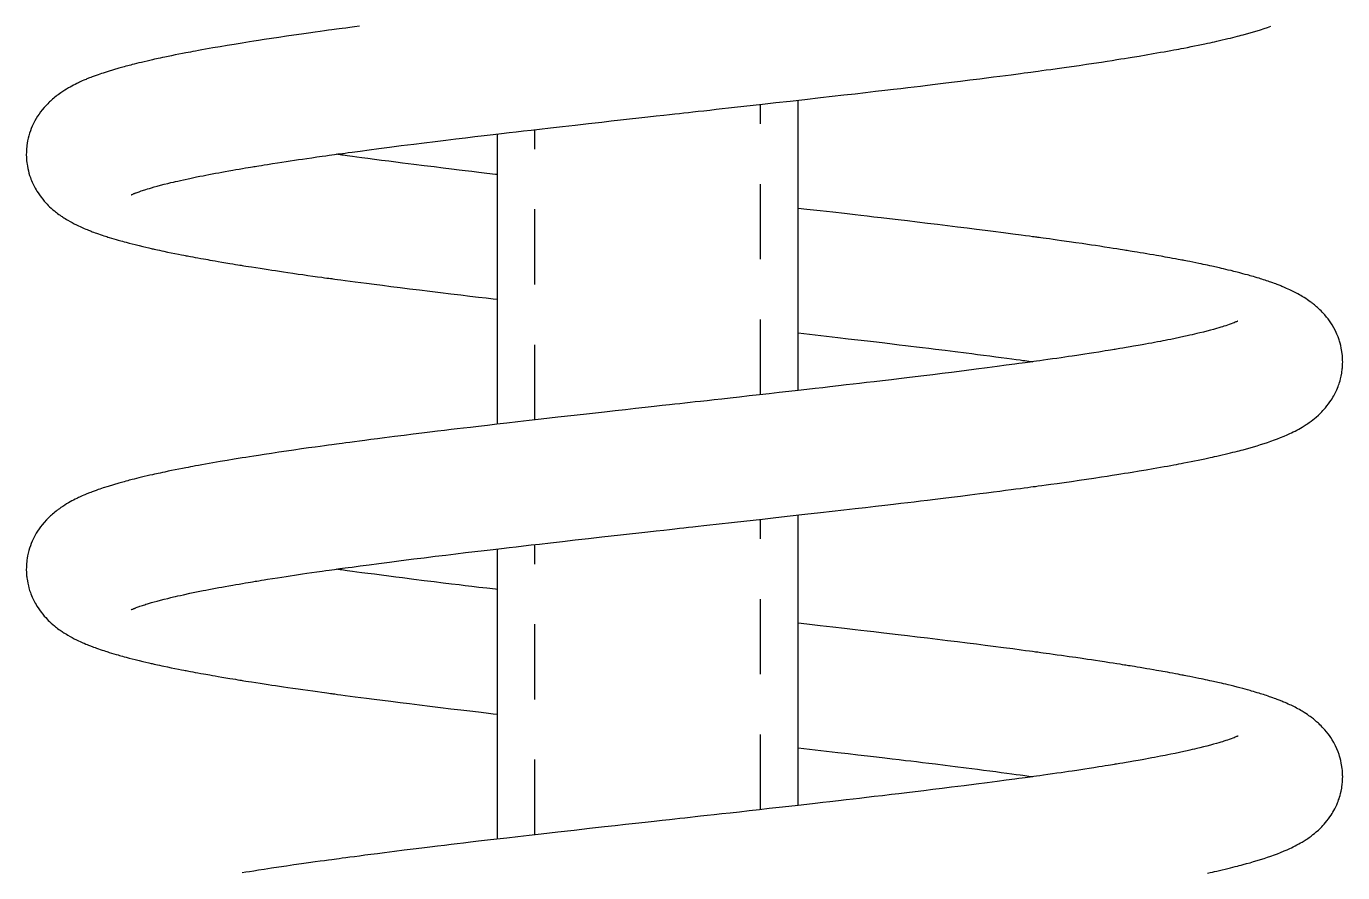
# Model space of a CAD drawing. Extents: x 126.2 to 199.4, y 112.1 to 154.8.
# Drawn here: x 127.624 to 129.811, y 114.836 to 116.242 of the extents above; entities that cross this region are included whole.
import ezdxf

# ---------------------------------------------------------------- set-up
doc = ezdxf.new("R2010")
doc.units = 0
doc.header["$LTSCALE"] = 0.5
doc.header["$MEASUREMENT"] = 0
doc.linetypes.add('HIDDEN', pattern=[0.375, 0.25, -0.125])
doc.layers.get('0').update_dxf_attribs({"linetype": 'CONTINUOUS'})

msp = doc.modelspace()

# ---------------------------------------------------------------- linework, layer by layer
at = {"linetype": 'HIDDEN'}
for p, q in [((128.84349, 115.62976), (128.84349, 116.1122)), ((128.46849, 115.58789), (128.46849, 116.07026)), ((128.84349, 114.94031), (128.84349, 115.42274)), ((128.46849, 114.89844), (128.46849, 115.38081))]:
    msp.add_line(p, q, dxfattribs=at)
at = {"linetype": 'Continuous', "flags": 128}
for points in [[(128.1771, 116.24212), (128.16873, 116.24102), (128.16117, 116.24003), (128.15441, 116.23914), (128.14845, 116.23834), (128.14326, 116.23765), (128.13883, 116.23706), (128.13516, 116.23657), (128.13131, 116.23605), (128.12576, 116.2353), (128.11911, 116.2344), (128.11171, 116.23338), (128.10376, 116.23228), (128.09264, 116.23073), (128.08067, 116.22904), (128.06816, 116.22725), (128.05569, 116.22543), (128.04328, 116.2236), (128.03093, 116.22175), (128.01866, 116.21988), (128.00962, 116.21848), (128.00157, 116.21722), (127.99448, 116.2161), (127.98832, 116.21512), (127.9823, 116.21415), (127.97578, 116.21309), (127.96877, 116.21195), (127.95731, 116.21004), (127.94564, 116.20806), (127.93366, 116.20599), (127.92117, 116.20379), (127.9154, 116.20276), (127.90969, 116.20172), (127.90458, 116.20079), (127.90013, 116.19997), (127.89632, 116.19926), (127.89269, 116.19857), (127.88856, 116.19779), (127.88312, 116.19674), (127.87706, 116.19555), (127.87097, 116.19434), (127.86505, 116.19314), (127.85929, 116.19196), (127.85369, 116.19079), (127.84959, 116.18992), (127.84588, 116.18912), (127.84256, 116.1884), (127.83962, 116.18775), (127.83662, 116.18709), (127.83318, 116.18632), (127.82894, 116.18536), (127.82422, 116.18427), (127.81936, 116.18313), (127.81479, 116.18204), (127.81049, 116.181), (127.80647, 116.18), (127.80273, 116.17907), (127.7997, 116.1783), (127.79704, 116.17761), (127.79462, 116.17698), (127.79198, 116.17629), (127.78905, 116.17551), (127.78589, 116.17465), (127.7771, 116.17221), (127.76824, 116.16963), (127.7596, 116.167), (127.75121, 116.1643), (127.74839, 116.16336), (127.74574, 116.16246), (127.74293, 116.16149), (127.73969, 116.16034), (127.73603, 116.15901), (127.73314, 116.15793), (127.73071, 116.157), (127.72871, 116.15622), (127.72714, 116.1556), (127.72579, 116.15505), (127.72432, 116.15446), (127.72275, 116.15381), (127.72104, 116.15309), (127.71894, 116.15219), (127.71641, 116.15109), (127.71417, 116.15009), (127.71209, 116.14913), (127.71025, 116.14827), (127.70867, 116.14752), (127.70728, 116.14684), (127.70465, 116.14554), (127.70199, 116.14418), (127.69917, 116.14269), (127.69626, 116.14109), (127.6935, 116.13953), (127.69052, 116.13777), (127.68727, 116.13577), (127.68401, 116.13367), (127.68107, 116.13169), (127.6785, 116.12988), (127.67636, 116.12832), (127.67532, 116.12754), (127.67428, 116.12675), (127.6729, 116.12568), (127.67118, 116.12431), (127.66913, 116.12263), (127.66706, 116.12087), (127.66529, 116.1193), (127.66367, 116.11782), (127.66233, 116.11657), (127.66083, 116.11512), (127.65902, 116.11331), (127.65694, 116.11115), (127.65308, 116.10688), (127.64992, 116.10307), (127.64728, 116.09965), (127.64475, 116.09614), (127.6423, 116.09247), (127.64018, 116.08904), (127.63783, 116.08491), (127.63548, 116.08037), (127.63346, 116.07603), (127.63174, 116.07192), (127.63027, 116.06802), (127.62903, 116.06434), (127.62779, 116.06023), (127.62668, 116.05591), (127.62574, 116.05162), (127.62504, 116.04773), (127.62451, 116.04414), (127.6242, 116.04149), (127.62396, 116.03897), (127.62375, 116.0361), (127.6236, 116.0326), (127.62356, 116.02853), (127.62366, 116.02443), (127.62379, 116.0219), (127.62395, 116.01979), (127.62411, 116.01801), (127.62426, 116.0166), (127.62444, 116.01511), (127.62475, 116.0128), (127.62524, 116.00977), (127.62597, 116.00595), (127.6269, 116.00186), (127.62787, 115.99818), (127.62909, 115.99412), (127.63023, 115.99076), (127.63118, 115.98818), (127.63211, 115.98583), (127.63332, 115.98297), (127.63486, 115.9796), (127.63661, 115.97606), (127.63825, 115.973), (127.63971, 115.97042), (127.64114, 115.96805), (127.64296, 115.9652), (127.64526, 115.96181), (127.64803, 115.95802), (127.65084, 115.95446), (127.65342, 115.9514), (127.65575, 115.9488), (127.65799, 115.94642), (127.66011, 115.94427), (127.66229, 115.94215), (127.66485, 115.93977), (127.6677, 115.93726), (127.67011, 115.93523), (127.67196, 115.93373), (127.67353, 115.9325), (127.67546, 115.93102), (127.67769, 115.92937), (127.67976, 115.92789), (127.68155, 115.92666), (127.68304, 115.92565), (127.68426, 115.92484), (127.68601, 115.9237), (127.68796, 115.92247), (127.69014, 115.92113), (127.69269, 115.91962), (127.69616, 115.91764), (127.69971, 115.9157), (127.70327, 115.91383), (127.70682, 115.91206), (127.71014, 115.91046), (127.71303, 115.90911), (127.71523, 115.90811), (127.71731, 115.90719), (127.71964, 115.90618), (127.72249, 115.90497), (127.72456, 115.90412), (127.72663, 115.90328), (127.72845, 115.90256), (127.73001, 115.90195), (127.73129, 115.90145), (127.73322, 115.90071), (127.73533, 115.89992), (127.73769, 115.89905), (127.7404, 115.89808), (127.74364, 115.89693), (127.74635, 115.896), (127.74936, 115.89499), (127.7523, 115.89401), (127.7549, 115.89317), (127.75715, 115.89245), (127.75918, 115.89181), (127.76142, 115.89111), (127.76485, 115.89006), (127.76874, 115.88889), (127.77264, 115.88775), (127.7761, 115.88675), (127.77853, 115.88606), (127.78074, 115.88544), (127.78325, 115.88474), (127.78619, 115.88394), (127.78959, 115.88302), (127.79454, 115.88171), (127.79958, 115.88041), (127.80464, 115.87913), (127.81115, 115.87752), (127.81704, 115.87609), (127.82229, 115.87486), (127.82692, 115.87378), (127.83095, 115.87286), (127.83269, 115.87246), (127.83429, 115.8721), (127.83618, 115.87168), (127.83858, 115.87115), (127.84149, 115.87051), (127.84493, 115.86976), (127.84854, 115.86898), (127.85216, 115.86821), (127.85828, 115.86692), (127.86439, 115.86566), (127.87049, 115.86443), (127.87633, 115.86327), (127.88134, 115.86228), (127.88547, 115.86148), (127.88749, 115.86109), (127.88919, 115.86077), (127.89112, 115.8604), (127.8936, 115.85993), (127.89662, 115.85936), (127.90022, 115.85869), (127.90438, 115.85792), (127.90861, 115.85715), (127.9137, 115.85622), (127.91813, 115.85542), (127.92188, 115.85475), (127.92501, 115.8542), (127.92849, 115.85358), (127.93267, 115.85285), (127.93725, 115.85205), (127.94249, 115.85115), (127.94838, 115.85014), (127.95496, 115.84903), (127.96162, 115.84791), (127.96669, 115.84707), (127.97114, 115.84634), (127.97495, 115.84571), (127.97812, 115.8452), (127.98063, 115.84479), (127.98251, 115.84449), (127.98505, 115.84408), (127.98842, 115.84354), (127.99261, 115.84287), (127.99765, 115.84207), (128.00473, 115.84096), (128.01196, 115.83983), (128.01887, 115.83876), (128.02545, 115.83776), (128.03168, 115.83681), (128.03757, 115.83593), (128.04416, 115.83494), (128.05091, 115.83394), (128.05838, 115.83285), (128.06657, 115.83166), (128.07551, 115.83037), (128.08306, 115.82929), (128.09109, 115.82816), (128.0996, 115.82697), (128.1077, 115.82584), (128.1147, 115.82488), (128.11926, 115.82426), (128.12317, 115.82373), (128.12643, 115.82328), (128.12904, 115.82293), (128.13099, 115.82267), (128.13274, 115.82243), (128.13629, 115.82196), (128.14083, 115.82135), (128.14638, 115.82061), (128.15345, 115.81967), (128.16159, 115.81859), (128.17023, 115.81745), (128.17931, 115.81626), (128.18883, 115.81502), (128.20163, 115.81337), (128.21517, 115.81163), (128.22948, 115.80981), (128.24455, 115.80791), (128.2604, 115.80593), (128.27705, 115.80387), (128.29398, 115.80179), (128.31208, 115.79959), (128.32923, 115.79752), (128.34542, 115.79559), (128.36061, 115.79379), (128.37478, 115.79212), (128.38768, 115.79061), (128.39957, 115.78923), (128.40599, 115.78849)], [(127.79762, 115.96173), (127.79762, 115.96173), (127.79797, 115.96191), (127.79831, 115.96208), (127.7988, 115.96232), (127.79948, 115.96264), (127.8004, 115.96306), (127.80152, 115.96355), (127.80228, 115.96387), (127.80308, 115.9642), (127.80385, 115.96451), (127.80457, 115.9648), (127.80534, 115.9651), (127.80634, 115.96549), (127.80784, 115.96605), (127.80943, 115.96663), (127.81096, 115.96718), (127.81243, 115.96769), (127.81442, 115.96837), (127.81643, 115.96905), (127.8185, 115.96972), (127.82051, 115.97037), (127.82232, 115.97094), (127.82492, 115.97174), (127.82804, 115.97268), (127.83171, 115.97376), (127.83603, 115.97499), (127.84109, 115.97639), (127.84673, 115.97789), (127.85266, 115.97942), (127.85846, 115.98087), (127.86386, 115.98219), (127.86788, 115.98314), (127.8716, 115.98402), (127.87536, 115.98488), (127.87972, 115.98587), (127.88474, 115.98698), (127.89551, 115.9893), (127.90642, 115.99157), (127.91211, 115.99271), (127.9173, 115.99374), (127.92202, 115.99466), (127.92698, 115.99562), (127.93249, 115.99666), (127.93818, 115.99773), (127.94339, 115.99869), (127.94845, 115.99962), (127.95375, 116.00058), (127.95991, 116.00168), (127.96698, 116.00293), (127.97187, 116.00379), (127.97714, 116.0047), (127.98272, 116.00566), (127.98787, 116.00653), (127.99234, 116.00729), (127.99612, 116.00792), (127.99919, 116.00843), (128.00154, 116.00882), (128.00368, 116.00917), (128.00645, 116.00963), (128.00992, 116.01019), (128.01409, 116.01087), (128.01897, 116.01166), (128.02437, 116.01252), (128.03283, 116.01386), (128.04079, 116.01511), (128.04825, 116.01626), (128.05517, 116.01732), (128.06185, 116.01834), (128.06925, 116.01945), (128.07563, 116.0204), (128.08252, 116.02142), (128.08993, 116.0225), (128.09787, 116.02365), (128.10635, 116.02487), (128.11522, 116.02613), (128.1213, 116.02698), (128.12671, 116.02774), (128.13145, 116.02839), (128.1355, 116.02895), (128.13885, 116.02941), (128.14149, 116.02978), (128.14343, 116.03004), (128.14525, 116.03029), (128.1488, 116.03077), (128.15324, 116.03138), (128.15856, 116.0321), (128.16479, 116.03294), (128.17834, 116.03475), (128.19325, 116.03673), (128.20956, 116.03887), (128.22732, 116.04117), (128.24656, 116.04364), (128.26733, 116.04627), (128.28473, 116.04845), (128.30286, 116.0507), (128.32049, 116.05286), (128.33741, 116.05491), (128.3536, 116.05686), (128.36903, 116.0587), (128.38466, 116.06055), (128.39937, 116.06227), (128.41313, 116.06387), (128.42595, 116.06536), (128.43783, 116.06673), (128.44975, 116.06811), (128.46254, 116.06958), (128.47622, 116.07115), (128.49468, 116.07326), (128.51456, 116.07553), (128.53588, 116.07795), (128.55797, 116.08045), (128.57989, 116.08292), (128.59541, 116.08466), (128.61081, 116.08639), (128.6261, 116.0881), (128.64126, 116.08979), (128.65622, 116.09145), (128.67026, 116.09301), (128.68316, 116.09444), (128.6925, 116.09547), (128.70112, 116.09642), (128.70899, 116.09729), (128.7162, 116.09808), (128.72384, 116.09892), (128.73121, 116.09973), (128.73989, 116.10069), (128.74933, 116.10173), (128.75965, 116.10287), (128.76994, 116.10401), (128.78014, 116.10514), (128.79024, 116.10626), (128.80025, 116.10737), (128.81578, 116.1091), (128.83114, 116.11082), (128.847, 116.11259), (128.86929, 116.11509), (128.89276, 116.11773), (128.91737, 116.12052), (128.94309, 116.12343), (128.96246, 116.12564), (128.98208, 116.12788), (129.00072, 116.13001), (129.01827, 116.13203), (129.03473, 116.13393), (129.05016, 116.13572), (129.06455, 116.1374), (129.07684, 116.13885), (129.08828, 116.14021), (129.09887, 116.14147), (129.10956, 116.14275), (129.12127, 116.14416), (129.13398, 116.14571), (129.14708, 116.14731), (129.16106, 116.14903), (129.1759, 116.15087), (129.19156, 116.15283), (129.20801, 116.15491), (129.2192, 116.15633), (129.23056, 116.15778), (129.2412, 116.15916), (129.25099, 116.16043), (129.25995, 116.1616), (129.26808, 116.16267), (129.2754, 116.16363), (129.28193, 116.1645), (129.28768, 116.16526), (129.29265, 116.16592), (129.29686, 116.16649), (129.30043, 116.16697), (129.3053, 116.16762), (129.31127, 116.16843), (129.31827, 116.16938), (129.32587, 116.17043), (129.33656, 116.17191), (129.34812, 116.17353), (129.36047, 116.17529), (129.37295, 116.1771), (129.38538, 116.17892), (129.39775, 116.18076), (129.41006, 116.18262), (129.41956, 116.18408), (129.42821, 116.18542), (129.43588, 116.18663), (129.4426, 116.18769), (129.44853, 116.18864), (129.45474, 116.18964), (129.46146, 116.19074), (129.4728, 116.19261), (129.48439, 116.19456), (129.4962, 116.19658), (129.50848, 116.19873), (129.51416, 116.19974), (129.51993, 116.20077), (129.52559, 116.2018), (129.53061, 116.20272), (129.53497, 116.20353), (129.53871, 116.20422), (129.54239, 116.20492), (129.54733, 116.20586), (129.55292, 116.20694), (129.55905, 116.20815), (129.56509, 116.20935), (129.57097, 116.21055), (129.57669, 116.21173), (129.58192, 116.21282), (129.58667, 116.21384), (129.59087, 116.21474), (129.59452, 116.21554), (129.59809, 116.21633), (129.60187, 116.21718), (129.60616, 116.21816), (129.61093, 116.21926), (129.61575, 116.22039), (129.62029, 116.22148), (129.62455, 116.22251), (129.62855, 116.2235), (129.63258, 116.22451), (129.63608, 116.2254), (129.63905, 116.22617), (129.64214, 116.22698), (129.64561, 116.22791), (129.65133, 116.22946), (129.65721, 116.23111), (129.66314, 116.23281), (129.66898, 116.23455), (129.67471, 116.23631), (129.68037, 116.23811), (129.68625, 116.24005), (129.69178, 116.24195)], [(128.40599, 115.99563), (128.40306, 115.99597), (128.38885, 115.99763), (128.37574, 115.99918), (128.36373, 116.0006), (128.35281, 116.00191), (128.34295, 116.00309), (128.33022, 116.00463), (128.31626, 116.00633), (128.30111, 116.00819), (128.2848, 116.01021), (128.26739, 116.01239), (128.24891, 116.01473), (128.23755, 116.01618), (128.22586, 116.01769), (128.21385, 116.01925), (128.20188, 116.02081), (128.19103, 116.02224), (128.18137, 116.02352), (128.17287, 116.02465), (128.1655, 116.02564), (128.16093, 116.02626), (128.15692, 116.0268), (128.15346, 116.02727), (128.15055, 116.02766), (128.14813, 116.02799), (128.1452, 116.02839), (128.14136, 116.02892), (128.13829, 116.02934)], [(127.79762, 115.27227), (127.79762, 115.27227), (127.79797, 115.27245), (127.79831, 115.27263), (127.7988, 115.27287), (127.79948, 115.27319), (127.8004, 115.2736), (127.80152, 115.27409), (127.80228, 115.27441), (127.80308, 115.27475), (127.80385, 115.27506), (127.80457, 115.27535), (127.80534, 115.27565), (127.80634, 115.27603), (127.80784, 115.27659), (127.80943, 115.27717), (127.81096, 115.27772), (127.81243, 115.27823), (127.81442, 115.27892), (127.81643, 115.27959), (127.8185, 115.28027), (127.82051, 115.28091), (127.82232, 115.28148), (127.82492, 115.28229), (127.82804, 115.28323), (127.83171, 115.2843), (127.83603, 115.28553), (127.84109, 115.28693), (127.84673, 115.28844), (127.85266, 115.28997), (127.85846, 115.29142), (127.86386, 115.29273), (127.86788, 115.29369), (127.8716, 115.29456), (127.87536, 115.29543), (127.87972, 115.29641), (127.88474, 115.29753), (127.89551, 115.29985), (127.90642, 115.30211), (127.91211, 115.30326), (127.9173, 115.30429), (127.92202, 115.30521), (127.92698, 115.30616), (127.93249, 115.30721), (127.93818, 115.30827), (127.94339, 115.30924), (127.94845, 115.31017), (127.95375, 115.31113), (127.95991, 115.31223), (127.96698, 115.31348), (127.97187, 115.31433), (127.97714, 115.31525), (127.98272, 115.3162), (127.98787, 115.31708), (127.99234, 115.31783), (127.99612, 115.31846), (127.99919, 115.31897), (128.00154, 115.31936), (128.00368, 115.31972), (128.00645, 115.32017), (128.00992, 115.32074), (128.01409, 115.32142), (128.01897, 115.3222), (128.02437, 115.32307), (128.03283, 115.32441), (128.04079, 115.32566), (128.04825, 115.32681), (128.05517, 115.32787), (128.06185, 115.32888), (128.06925, 115.33), (128.07563, 115.33095), (128.08252, 115.33196), (128.08993, 115.33305), (128.09787, 115.3342), (128.10635, 115.33541), (128.11522, 115.33667), (128.1213, 115.33753), (128.12671, 115.33828), (128.13145, 115.33894), (128.1355, 115.3395), (128.13885, 115.33996), (128.14149, 115.34032), (128.14343, 115.34059), (128.14525, 115.34083), (128.1488, 115.34132), (128.15324, 115.34192), (128.15856, 115.34264), (128.16479, 115.34348), (128.17834, 115.3453), (128.19325, 115.34727), (128.20956, 115.34941), (128.22732, 115.35172), (128.24656, 115.35419), (128.26733, 115.35682), (128.28473, 115.359), (128.30286, 115.36124), (128.32049, 115.3634), (128.33741, 115.36546), (128.3536, 115.36741), (128.36903, 115.36925), (128.38466, 115.37109), (128.39937, 115.37282), (128.41313, 115.37442), (128.42595, 115.3759), (128.43783, 115.37728), (128.44975, 115.37865), (128.46254, 115.38012), (128.47622, 115.38169), (128.49468, 115.3838), (128.51456, 115.38607), (128.53588, 115.38849), (128.55797, 115.39099), (128.57989, 115.39346), (128.59541, 115.39521), (128.61081, 115.39694), (128.6261, 115.39864), (128.64126, 115.40033), (128.65622, 115.402), (128.67026, 115.40356), (128.68316, 115.40498), (128.6925, 115.40601), (128.70112, 115.40697), (128.70899, 115.40783), (128.7162, 115.40862), (128.72384, 115.40946), (128.73121, 115.41028), (128.73989, 115.41123), (128.74933, 115.41227), (128.75965, 115.41341), (128.76994, 115.41455), (128.78014, 115.41568), (128.79024, 115.41681), (128.80025, 115.41792), (128.81578, 115.41965), (128.83114, 115.42136), (128.847, 115.42314), (128.86929, 115.42564), (128.89276, 115.42828), (128.91737, 115.43106), (128.94309, 115.43398), (128.96246, 115.43618), (128.98208, 115.43842), (129.00072, 115.44056), (129.01827, 115.44257), (129.03473, 115.44447), (129.05016, 115.44626), (129.06455, 115.44795), (129.07684, 115.4494), (129.08828, 115.45075), (129.09887, 115.45201), (129.10956, 115.4533), (129.12127, 115.45471), (129.13398, 115.45625), (129.14708, 115.45785), (129.16106, 115.45957), (129.1759, 115.46141), (129.19156, 115.46337), (129.20801, 115.46545), (129.2192, 115.46688), (129.23056, 115.46833), (129.2412, 115.4697), (129.25099, 115.47097), (129.25995, 115.47214), (129.26808, 115.47321), (129.2754, 115.47418), (129.28193, 115.47504), (129.28768, 115.47581), (129.29265, 115.47647), (129.29686, 115.47703), (129.30043, 115.47751), (129.3053, 115.47817), (129.31127, 115.47898), (129.31827, 115.47993), (129.32587, 115.48097), (129.33656, 115.48246), (129.34812, 115.48408), (129.36047, 115.48584), (129.37295, 115.48764), (129.38538, 115.48947), (129.39775, 115.49131), (129.41006, 115.49317), (129.41956, 115.49463), (129.42821, 115.49597), (129.43588, 115.49717), (129.4426, 115.49824), (129.44853, 115.49919), (129.45474, 115.50019), (129.46146, 115.50128), (129.4728, 115.50316), (129.48439, 115.5051), (129.4962, 115.50713), (129.50848, 115.50927), (129.51416, 115.51028), (129.51993, 115.51132), (129.52559, 115.51234), (129.53061, 115.51326), (129.53497, 115.51407), (129.53871, 115.51477), (129.54239, 115.51546), (129.54733, 115.51641), (129.55292, 115.51749), (129.55905, 115.51869), (129.56509, 115.5199), (129.57097, 115.52109), (129.57669, 115.52227), (129.58192, 115.52337), (129.58667, 115.52438), (129.59087, 115.52529), (129.59452, 115.52609), (129.59809, 115.52688), (129.60187, 115.52773), (129.60616, 115.5287), (129.61093, 115.5298), (129.61575, 115.53094), (129.62029, 115.53202), (129.62455, 115.53306), (129.62855, 115.53405), (129.63258, 115.53506), (129.63608, 115.53595), (129.63905, 115.53672), (129.64214, 115.53753), (129.64561, 115.53845), (129.65133, 115.54001), (129.65721, 115.54165), (129.66314, 115.54336), (129.66898, 115.54509), (129.67471, 115.54686), (129.68037, 115.54866), (129.68625, 115.5506), (129.69178, 115.55249), (129.69769, 115.55461), (129.7025, 115.55641), (129.70764, 115.55842), (129.71408, 115.56107), (129.71873, 115.5631), (129.72326, 115.56516), (129.72593, 115.56643), (129.72891, 115.56789), (129.73196, 115.56943), (129.73502, 115.57103), (129.73806, 115.57269), (129.74107, 115.5744), (129.74379, 115.576), (129.74563, 115.57712), (129.74729, 115.57815), (129.74882, 115.57912), (129.75022, 115.58003), (129.75156, 115.58092), (129.75321, 115.58204), (129.75523, 115.58344), (129.7587, 115.58596), (129.76172, 115.58827), (129.76404, 115.59013), (129.76705, 115.59266), (129.77063, 115.59584), (129.77366, 115.59871), (129.77633, 115.60139), (129.77827, 115.60344), (129.78029, 115.60566), (129.78249, 115.6082), (129.7849, 115.61115), (129.78747, 115.61448), (129.78984, 115.61778), (129.79179, 115.62068), (129.79338, 115.62319), (129.79481, 115.62556), (129.79626, 115.62809), (129.79788, 115.63112), (129.79962, 115.6346), (129.80118, 115.638), (129.80241, 115.64089), (129.80337, 115.64331), (129.8043, 115.64582), (129.80502, 115.64791), (129.80581, 115.65032), (129.80662, 115.65302), (129.80752, 115.65637), (129.80852, 115.66065), (129.80944, 115.6655), (129.8099, 115.66848), (129.8102, 115.67079), (129.81041, 115.67266), (129.8106, 115.67469), (129.81083, 115.67769), (129.81099, 115.681), (129.81105, 115.68461), (129.81103, 115.68658), (129.81097, 115.68845), (129.81089, 115.69023), (129.81079, 115.69191), (129.81068, 115.69348), (129.81053, 115.69522), (129.81027, 115.69781), (129.80981, 115.70136), (129.80882, 115.70709), (129.80782, 115.71163), (129.80685, 115.71536), (129.80592, 115.71854), (129.80505, 115.72123), (129.80342, 115.72579), (129.80144, 115.73062), (129.79906, 115.73577), (129.79625, 115.74113), (129.79353, 115.74579), (129.79115, 115.7495), (129.78894, 115.75271), (129.78667, 115.7558), (129.78427, 115.75887), (129.7814, 115.7623), (129.7793, 115.76466), (129.77707, 115.76705), (129.77506, 115.76912), (129.77333, 115.77082), (129.77192, 115.77217), (129.77078, 115.77324), (129.76942, 115.77448), (129.76783, 115.77589), (129.76599, 115.77747), (129.76405, 115.77908), (129.76236, 115.78044), (129.76073, 115.78171), (129.75952, 115.78264), (129.75843, 115.78346), (129.75717, 115.78439), (129.75504, 115.78591), (129.75256, 115.78763), (129.74982, 115.78945), (129.74681, 115.79137), (129.7439, 115.79315), (129.74139, 115.79464), (129.73909, 115.79595), (129.73668, 115.79728), (129.73424, 115.7986), (129.73193, 115.79981), (129.72971, 115.80094), (129.72751, 115.80203), (129.72523, 115.80313), (129.72307, 115.80414), (129.72052, 115.80532), (129.71775, 115.80656), (129.71533, 115.80761), (129.7133, 115.80848), (129.71161, 115.80918), (129.71002, 115.80984), (129.70851, 115.81045), (129.70705, 115.81104), (129.70569, 115.81157), (129.70404, 115.81222), (129.70209, 115.81297), (129.69982, 115.81382), (129.69754, 115.81466), (129.69514, 115.81554), (129.69325, 115.81621), (129.69159, 115.81679), (129.68964, 115.81747), (129.68726, 115.81828), (129.68457, 115.81919), (129.68199, 115.82003), (129.67931, 115.8209), (129.67695, 115.82166), (129.67468, 115.82237), (129.67208, 115.82318), (129.66914, 115.82408), (129.66583, 115.82507), (129.66268, 115.82599), (129.65981, 115.82682), (129.65723, 115.82756), (129.65495, 115.8282), (129.65265, 115.82885), (129.64917, 115.8298), (129.645, 115.83093), (129.64028, 115.83218), (129.63548, 115.83342), (129.63041, 115.83471), (129.62555, 115.83592), (129.62102, 115.83702), (129.61693, 115.838), (129.61318, 115.83889), (129.60973, 115.83969), (129.60659, 115.84042), (129.60377, 115.84106), (129.60127, 115.84163), (129.59875, 115.84219), (129.59644, 115.84271), (129.59361, 115.84333), (129.59025, 115.84406), (129.58664, 115.84484), (129.58303, 115.84561), (129.57942, 115.84638), (129.57581, 115.84713), (129.57221, 115.84787), (129.56709, 115.84892), (129.56199, 115.84994), (129.55726, 115.85088), (129.55313, 115.85169), (129.55032, 115.85224), (129.5479, 115.8527), (129.54588, 115.85309), (129.54385, 115.85348), (129.54109, 115.854), (129.5376, 115.85466), (129.53338, 115.85544), (129.5285, 115.85634), (129.52386, 115.85719), (129.51969, 115.85794), (129.516, 115.85861), (129.51233, 115.85926), (129.50923, 115.85981), (129.50567, 115.86044), (129.50141, 115.86119), (129.49645, 115.86205), (129.49076, 115.86303), (129.48576, 115.86388), (129.4803, 115.86481), (129.47465, 115.86575), (129.46955, 115.8666), (129.46502, 115.86735), (129.46109, 115.868), (129.45766, 115.86856), (129.4549, 115.86901), (129.45279, 115.86935), (129.4509, 115.86965), (129.44844, 115.87005), (129.4454, 115.87054), (129.44103, 115.87123), (129.43582, 115.87206), (129.42979, 115.873), (129.42371, 115.87395), (129.4154, 115.87523), (129.40758, 115.87643), (129.40025, 115.87754), (129.39342, 115.87856), (129.3869, 115.87953), (129.37788, 115.88086), (129.36772, 115.88234), (129.35641, 115.88396), (129.34391, 115.88573), (129.33687, 115.88672), (129.32988, 115.88769), (129.32362, 115.88856), (129.31812, 115.88931), (129.3134, 115.88995), (129.30947, 115.89049), (129.30659, 115.89088), (129.30436, 115.89118), (129.30266, 115.89141), (129.30069, 115.89167), (129.29831, 115.89199), (129.29554, 115.89236), (129.29036, 115.89305), (129.28418, 115.89388), (129.27696, 115.89484), (129.26267, 115.89672), (129.24717, 115.89874), (129.23042, 115.90091), (129.21674, 115.90266), (129.2023, 115.90449), (129.18709, 115.90641), (129.17109, 115.9084), (129.15431, 115.91048), (129.13747, 115.91254), (129.1213, 115.91451), (129.10406, 115.91658), (129.08771, 115.91853), (129.07229, 115.92036), (129.05781, 115.92206), (129.0443, 115.92364), (129.03198, 115.92507), (129.02062, 115.92637), (129.01022, 115.92757), (129.00069, 115.92866), (128.98302, 115.93069), (128.96379, 115.93288), (128.94299, 115.93525), (128.92061, 115.93779), (128.90599, 115.93944)], [(129.63701, 115.75223), (129.63701, 115.75223), (129.63679, 115.75212), (129.63646, 115.75195), (129.63605, 115.75174), (129.63546, 115.75146), (129.63465, 115.75109), (129.63361, 115.75063), (129.63239, 115.7501), (129.63052, 115.74934), (129.62858, 115.74858), (129.62552, 115.74744), (129.62244, 115.74635), (129.6196, 115.74538), (129.6167, 115.74442), (129.61383, 115.7435), (129.61132, 115.74271), (129.60853, 115.74185), (129.6052, 115.74086), (129.60128, 115.73972), (129.59667, 115.73843), (129.59131, 115.73696), (129.58552, 115.73544), (129.57956, 115.73392), (129.57391, 115.73252), (129.56868, 115.73126), (129.5648, 115.73035), (129.56117, 115.72951), (129.55711, 115.72858), (129.55241, 115.72753), (129.54709, 115.72636), (129.53989, 115.72481), (129.53263, 115.72329), (129.52537, 115.72181), (129.52067, 115.72087), (129.51633, 115.72001), (129.51232, 115.71923), (129.50807, 115.71841), (129.50342, 115.71753), (129.49851, 115.71661), (129.49371, 115.71571), (129.48857, 115.71477), (129.48351, 115.71384), (129.47776, 115.71281), (129.47113, 115.71163), (129.46357, 115.7103), (129.45771, 115.70929), (129.45146, 115.70822), (129.4458, 115.70726), (129.44099, 115.70645), (129.43782, 115.70592), (129.4352, 115.70548), (129.43314, 115.70514), (129.4314, 115.70485), (129.42875, 115.70442), (129.42542, 115.70387), (129.42139, 115.70322), (129.41664, 115.70245), (129.41127, 115.70159), (129.40596, 115.70074), (129.39774, 115.69945), (129.39002, 115.69825), (129.38282, 115.69714), (129.37615, 115.69612), (129.36914, 115.69506), (129.36133, 115.6939), (129.35561, 115.69305), (129.34951, 115.69215), (129.34303, 115.6912), (129.33615, 115.69021), (129.32887, 115.68917), (129.32123, 115.68808), (129.31412, 115.68708), (129.30787, 115.68621), (129.30252, 115.68546), (129.29806, 115.68485), (129.29452, 115.68436), (129.2919, 115.68401), (129.2899, 115.68373), (129.28751, 115.68341), (129.28346, 115.68286), (129.27853, 115.68219), (129.2727, 115.6814), (129.26606, 115.6805), (129.25211, 115.67864), (129.23679, 115.67662), (129.22005, 115.67443), (129.20185, 115.67207), (129.18215, 115.66956), (129.16092, 115.66688), (129.14574, 115.66498), (129.13019, 115.66306), (129.11516, 115.66122), (129.10072, 115.65946), (129.08688, 115.65779), (129.07366, 115.65621), (129.06109, 115.65471), (129.04632, 115.65297), (129.03259, 115.65137), (129.01993, 115.64989), (129.00832, 115.64855), (128.9976, 115.64731), (128.98603, 115.64598), (128.97319, 115.6445), (128.95906, 115.64288), (128.94705, 115.6415), (128.93423, 115.64004), (128.9206, 115.63848), (128.90615, 115.63684), (128.89088, 115.63511), (128.87478, 115.63329), (128.85809, 115.63141), (128.84205, 115.6296), (128.82472, 115.62766), (128.80849, 115.62585), (128.79337, 115.62416), (128.77936, 115.6226), (128.76647, 115.62117), (128.7547, 115.61987), (128.74404, 115.61869), (128.73497, 115.61769), (128.72651, 115.61676), (128.7179, 115.61581), (128.7095, 115.61489), (128.70128, 115.61398), (128.69246, 115.61301), (128.6803, 115.61167), (128.66679, 115.61017), (128.65192, 115.60853), (128.63591, 115.60675), (128.61932, 115.6049), (128.60223, 115.60299), (128.58462, 115.60102), (128.5596, 115.59821), (128.53368, 115.59529), (128.50688, 115.59226), (128.47927, 115.58912), (128.45913, 115.58682), (128.44009, 115.58464), (128.42218, 115.58259), (128.4054, 115.58066), (128.3897, 115.57884), (128.37507, 115.57713), (128.3615, 115.57554), (128.34998, 115.57417), (128.33934, 115.57291), (128.32937, 115.57172), (128.31862, 115.57042), (128.30681, 115.56899), (128.29394, 115.56743), (128.28065, 115.5658), (128.26645, 115.56404), (128.25135, 115.56216), (128.2354, 115.56015), (128.21861, 115.55803), (128.20723, 115.55657), (128.19633, 115.55517), (128.18629, 115.55387), (128.1771, 115.55267), (128.16873, 115.55157), (128.16117, 115.55057), (128.15441, 115.54968), (128.14845, 115.54889), (128.14326, 115.5482), (128.13883, 115.5476), (128.13516, 115.54711), (128.13131, 115.54659), (128.12576, 115.54584), (128.11911, 115.54494), (128.11171, 115.54393), (128.10376, 115.54283), (128.09264, 115.54128), (128.08067, 115.53959), (128.06816, 115.53779), (128.05569, 115.53598), (128.04328, 115.53415), (128.03093, 115.53229), (128.01866, 115.53042), (128.00962, 115.52903), (128.00157, 115.52777), (127.99448, 115.52665), (127.98832, 115.52567), (127.9823, 115.5247), (127.97578, 115.52364), (127.96877, 115.52249), (127.95731, 115.52058), (127.94564, 115.51861), (127.93366, 115.51654), (127.92117, 115.51434), (127.9154, 115.5133), (127.90969, 115.51227), (127.90458, 115.51134), (127.90013, 115.51051), (127.89632, 115.5098), (127.89269, 115.50912), (127.88856, 115.50833), (127.88312, 115.50728), (127.87706, 115.5061), (127.87097, 115.50489), (127.86505, 115.50369), (127.85929, 115.5025), (127.85369, 115.50133), (127.84959, 115.50046), (127.84588, 115.49967), (127.84256, 115.49895), (127.83962, 115.4983), (127.83662, 115.49763), (127.83318, 115.49686), (127.82894, 115.4959), (127.82422, 115.49481), (127.81936, 115.49368), (127.81479, 115.49258), (127.81049, 115.49154), (127.80647, 115.49055), (127.80273, 115.48961), (127.7997, 115.48884), (127.79704, 115.48816), (127.79462, 115.48753), (127.79198, 115.48683), (127.78905, 115.48605), (127.78589, 115.4852), (127.7771, 115.48276), (127.76824, 115.48018), (127.7596, 115.47754), (127.75121, 115.47485), (127.74839, 115.47391), (127.74574, 115.47301), (127.74293, 115.47204), (127.73969, 115.47089), (127.73603, 115.46956), (127.73314, 115.46848), (127.73071, 115.46754), (127.72871, 115.46677), (127.72714, 115.46614), (127.72579, 115.4656), (127.72432, 115.465), (127.72275, 115.46435), (127.72104, 115.46364), (127.71894, 115.46274), (127.71641, 115.46163), (127.71417, 115.46063), (127.71209, 115.45967), (127.71025, 115.45882), (127.70867, 115.45806), (127.70728, 115.45739), (127.70465, 115.45608), (127.70199, 115.45472), (127.69917, 115.45323), (127.69626, 115.45164), (127.6935, 115.45007), (127.69052, 115.44831), (127.68727, 115.44631), (127.68401, 115.44422), (127.68107, 115.44224), (127.6785, 115.44043), (127.67636, 115.43887), (127.67532, 115.43809), (127.67428, 115.4373), (127.6729, 115.43623), (127.67118, 115.43486), (127.66913, 115.43318), (127.66706, 115.43141), (127.66529, 115.42985), (127.66367, 115.42836), (127.66233, 115.42711), (127.66083, 115.42566), (127.65902, 115.42386), (127.65694, 115.4217), (127.65308, 115.41743), (127.64992, 115.41362), (127.64728, 115.4102), (127.64475, 115.40668), (127.6423, 115.40302), (127.64018, 115.39958), (127.63783, 115.39545), (127.63548, 115.39092), (127.63346, 115.38658), (127.63174, 115.38246), (127.63027, 115.37857), (127.62903, 115.37489), (127.62779, 115.37077), (127.62668, 115.36645), (127.62574, 115.36216), (127.62504, 115.35827), (127.62451, 115.35469), (127.6242, 115.35203), (127.62396, 115.34951), (127.62375, 115.34665), (127.6236, 115.34315), (127.62356, 115.33907), (127.62366, 115.33497), (127.62379, 115.33245), (127.62395, 115.33033), (127.62411, 115.32856), (127.62426, 115.32715), (127.62444, 115.32565), (127.62475, 115.32335), (127.62524, 115.32031), (127.62597, 115.31649), (127.6269, 115.31241), (127.62787, 115.30873), (127.62909, 115.30466), (127.63023, 115.30131), (127.63118, 115.29873), (127.63211, 115.29637), (127.63332, 115.29352), (127.63486, 115.29014), (127.63661, 115.28661), (127.63825, 115.28354), (127.63971, 115.28097), (127.64114, 115.2786), (127.64296, 115.27574), (127.64526, 115.27236), (127.64803, 115.26857), (127.65084, 115.26501), (127.65342, 115.26194), (127.65575, 115.25935), (127.65799, 115.25696), (127.66011, 115.25481), (127.66229, 115.25269), (127.66485, 115.25032), (127.6677, 115.24781), (127.67011, 115.24578), (127.67196, 115.24428), (127.67353, 115.24304), (127.67546, 115.24157), (127.67769, 115.23992), (127.67976, 115.23844), (127.68155, 115.2372), (127.68304, 115.23619), (127.68426, 115.23539), (127.68601, 115.23425), (127.68796, 115.23302), (127.69014, 115.23168), (127.69269, 115.23017), (127.69616, 115.22818), (127.69971, 115.22624), (127.70327, 115.22438), (127.70682, 115.2226), (127.71014, 115.221), (127.71303, 115.21965), (127.71523, 115.21866), (127.71731, 115.21774), (127.71964, 115.21672), (127.72249, 115.21552), (127.72456, 115.21467), (127.72663, 115.21383), (127.72845, 115.2131), (127.73001, 115.21249), (127.73129, 115.21199), (127.73322, 115.21126), (127.73533, 115.21047), (127.73769, 115.2096), (127.7404, 115.20862), (127.74364, 115.20748), (127.74635, 115.20655), (127.74936, 115.20553), (127.7523, 115.20456), (127.7549, 115.20371), (127.75715, 115.203), (127.75918, 115.20235), (127.76142, 115.20166), (127.76485, 115.2006), (127.76874, 115.19944), (127.77264, 115.19829), (127.7761, 115.19729), (127.77853, 115.1966), (127.78074, 115.19598), (127.78325, 115.19529), (127.78619, 115.19448), (127.78959, 115.19357), (127.79454, 115.19226), (127.79958, 115.19095), (127.80464, 115.18967), (127.81115, 115.18806), (127.81704, 115.18664), (127.82229, 115.1854), (127.82692, 115.18432), (127.83095, 115.1834), (127.83269, 115.18301), (127.83429, 115.18265), (127.83618, 115.18223), (127.83858, 115.1817), (127.84149, 115.18105), (127.84493, 115.1803), (127.84854, 115.17953), (127.85216, 115.17876), (127.85828, 115.17747), (127.86439, 115.17621), (127.87049, 115.17497), (127.87633, 115.17381), (127.88134, 115.17283), (127.88547, 115.17203), (127.88749, 115.17164), (127.88919, 115.17131), (127.89112, 115.17095), (127.8936, 115.17048), (127.89662, 115.16991), (127.90022, 115.16924), (127.90438, 115.16847), (127.90861, 115.16769), (127.9137, 115.16677), (127.91813, 115.16597), (127.92188, 115.1653), (127.92501, 115.16474), (127.92849, 115.16413), (127.93267, 115.1634), (127.93725, 115.1626), (127.94249, 115.1617), (127.94838, 115.16069), (127.95496, 115.15958), (127.96162, 115.15846), (127.96669, 115.15762), (127.97114, 115.15688), (127.97495, 115.15626), (127.97812, 115.15574), (127.98063, 115.15534), (127.98251, 115.15503), (127.98505, 115.15462), (127.98842, 115.15408), (127.99261, 115.15341), (127.99765, 115.15261), (128.00473, 115.1515), (128.01196, 115.15037), (128.01887, 115.14931), (128.02545, 115.1483), (128.03168, 115.14736), (128.03757, 115.14647), (128.04416, 115.14549), (128.05091, 115.14449), (128.05838, 115.14339), (128.06657, 115.1422), (128.07551, 115.14091), (128.08306, 115.13984), (128.09109, 115.1387), (128.0996, 115.13751), (128.1077, 115.13639), (128.1147, 115.13543), (128.11926, 115.1348), (128.12317, 115.13427), (128.12643, 115.13383), (128.12904, 115.13348), (128.13099, 115.13321), (128.13274, 115.13298), (128.13629, 115.1325), (128.14083, 115.13189), (128.14638, 115.13115), (128.15345, 115.13021), (128.16159, 115.12913), (128.17023, 115.128), (128.17931, 115.12681), (128.18883, 115.12557), (128.20163, 115.12391), (128.21517, 115.12218), (128.22948, 115.12036), (128.24455, 115.11846), (128.2604, 115.11647), (128.27705, 115.11441), (128.29398, 115.11233), (128.31208, 115.11013), (128.32923, 115.10807), (128.34542, 115.10613), (128.36061, 115.10433), (128.37478, 115.10267), (128.38768, 115.10116), (128.39957, 115.09978), (128.40599, 115.09904)], [(128.90599, 115.7324), (128.91562, 115.7313), (128.93436, 115.72917), (128.95341, 115.72699), (128.97187, 115.72487), (128.98925, 115.72287), (129.00555, 115.72099), (129.02149, 115.71914), (129.0363, 115.71742), (129.05, 115.71581), (129.06262, 115.71432), (129.07415, 115.71295), (129.08462, 115.7117), (129.09366, 115.71061), (129.10278, 115.70951), (129.11265, 115.70831), (129.12323, 115.70702), (129.13452, 115.70563), (129.15035, 115.70366), (129.16733, 115.70154), (129.18539, 115.69925), (129.19481, 115.69805), (129.20448, 115.69681), (129.2144, 115.69553), (129.22455, 115.69421), (129.2344, 115.69292), (129.24341, 115.69173), (129.25297, 115.69046), (129.26139, 115.68934), (129.26871, 115.68836), (129.27495, 115.68752), (129.27941, 115.68691), (129.28311, 115.68641), (129.28606, 115.68601), (129.28941, 115.68555), (129.29401, 115.68493), (129.29631, 115.68461)], [(128.40599, 115.30618), (128.40306, 115.30652), (128.38885, 115.30818), (128.37574, 115.30972), (128.36373, 115.31115), (128.35281, 115.31245), (128.34295, 115.31364), (128.33022, 115.31518), (128.31626, 115.31688), (128.30111, 115.31874), (128.2848, 115.32076), (128.26739, 115.32294), (128.24891, 115.32528), (128.23755, 115.32673), (128.22586, 115.32823), (128.21385, 115.32979), (128.20188, 115.33136), (128.19103, 115.33278), (128.18137, 115.33406), (128.17287, 115.3352), (128.1655, 115.33619), (128.16093, 115.3368), (128.15692, 115.33734), (128.15346, 115.33781), (128.15055, 115.33821), (128.14813, 115.33854), (128.1452, 115.33894), (128.14136, 115.33946), (128.13829, 115.33988)], [(129.58667, 114.83493), (129.59087, 114.83584), (129.59452, 114.83663), (129.59809, 114.83742), (129.60187, 114.83827), (129.60616, 114.83925), (129.61093, 114.84035), (129.61575, 114.84148), (129.62029, 114.84257), (129.62455, 114.8436), (129.62855, 114.84459), (129.63258, 114.8456), (129.63608, 114.8465), (129.63905, 114.84727), (129.64214, 114.84807), (129.64561, 114.849), (129.65133, 114.85055), (129.65721, 114.8522), (129.66314, 114.8539), (129.66898, 114.85564), (129.67471, 114.8574), (129.68037, 114.8592), (129.68625, 114.86114), (129.69178, 114.86304), (129.69769, 114.86515), (129.7025, 114.86695), (129.70764, 114.86896), (129.71408, 114.87162), (129.71873, 114.87364), (129.72326, 114.8757), (129.72593, 114.87697), (129.72891, 114.87843), (129.73196, 114.87997), (129.73502, 114.88158), (129.73806, 114.88324), (129.74107, 114.88494), (129.74379, 114.88655), (129.74563, 114.88766), (129.74729, 114.88869), (129.74882, 114.88966), (129.75022, 114.89057), (129.75156, 114.89146), (129.75321, 114.89258), (129.75523, 114.89399), (129.7587, 114.89651), (129.76172, 114.89882), (129.76404, 114.90068), (129.76705, 114.9032), (129.77063, 114.90639), (129.77366, 114.90926), (129.77633, 114.91194), (129.77827, 114.91398), (129.78029, 114.91621), (129.78249, 114.91875), (129.7849, 114.92169), (129.78747, 114.92502), (129.78984, 114.92833), (129.79179, 114.93123), (129.79338, 114.93373), (129.79481, 114.93611), (129.79626, 114.93864), (129.79788, 114.94166), (129.79962, 114.94515), (129.80118, 114.94854), (129.80241, 114.95144), (129.80337, 114.95385), (129.8043, 114.95636), (129.80502, 114.95845), (129.80581, 114.96086), (129.80662, 114.96357), (129.80752, 114.96691), (129.80852, 114.9712), (129.80944, 114.97604), (129.8099, 114.97902), (129.8102, 114.98134), (129.81041, 114.98321), (129.8106, 114.98523), (129.81083, 114.98823), (129.81099, 114.99155), (129.81105, 114.99516), (129.81103, 114.99713), (129.81097, 114.999), (129.81089, 115.00078), (129.81079, 115.00245), (129.81068, 115.00403), (129.81053, 115.00576), (129.81027, 115.00836), (129.80981, 115.01191), (129.80882, 115.01763), (129.80782, 115.02218), (129.80685, 115.02591), (129.80592, 115.02909), (129.80505, 115.03177), (129.80342, 115.03634), (129.80144, 115.04117), (129.79906, 115.04631), (129.79625, 115.05168), (129.79353, 115.05634), (129.79115, 115.06005), (129.78894, 115.06325), (129.78667, 115.06635), (129.78427, 115.06941), (129.7814, 115.07284), (129.7793, 115.0752), (129.77707, 115.0776), (129.77506, 115.07966), (129.77333, 115.08137), (129.77192, 115.08272), (129.77078, 115.08378), (129.76942, 115.08502), (129.76783, 115.08643), (129.76599, 115.08802), (129.76405, 115.08963), (129.76236, 115.09098), (129.76073, 115.09226), (129.75952, 115.09319), (129.75843, 115.09401), (129.75717, 115.09493), (129.75504, 115.09646), (129.75256, 115.09817), (129.74982, 115.1), (129.74681, 115.10192), (129.7439, 115.1037), (129.74139, 115.10518), (129.73909, 115.1065), (129.73668, 115.10783), (129.73424, 115.10914), (129.73193, 115.11035), (129.72971, 115.11148), (129.72751, 115.11257), (129.72523, 115.11367), (129.72307, 115.11469), (129.72052, 115.11586), (129.71775, 115.1171), (129.71533, 115.11816), (129.7133, 115.11902), (129.71161, 115.11973), (129.71002, 115.12038), (129.70851, 115.121), (129.70705, 115.12158), (129.70569, 115.12212), (129.70404, 115.12276), (129.70209, 115.12351), (129.69982, 115.12437), (129.69754, 115.12521), (129.69514, 115.12608), (129.69325, 115.12676), (129.69159, 115.12734), (129.68964, 115.12802), (129.68726, 115.12883), (129.68457, 115.12973), (129.68199, 115.13058), (129.67931, 115.13145), (129.67695, 115.1322), (129.67468, 115.13292), (129.67208, 115.13372), (129.66914, 115.13462), (129.66583, 115.13561), (129.66268, 115.13654), (129.65981, 115.13737), (129.65723, 115.13811), (129.65495, 115.13875), (129.65265, 115.13939), (129.64917, 115.14035), (129.645, 115.14148), (129.64028, 115.14272), (129.63548, 115.14397), (129.63041, 115.14525), (129.62555, 115.14646), (129.62102, 115.14757), (129.61693, 115.14855), (129.61318, 115.14944), (129.60973, 115.15024), (129.60659, 115.15096), (129.60377, 115.15161), (129.60127, 115.15217), (129.59875, 115.15274), (129.59644, 115.15325), (129.59361, 115.15388), (129.59025, 115.15461), (129.58664, 115.15539), (129.58303, 115.15616), (129.57942, 115.15692), (129.57581, 115.15767), (129.57221, 115.15842), (129.56709, 115.15946), (129.56199, 115.16049), (129.55726, 115.16143), (129.55313, 115.16224), (129.55032, 115.16278), (129.5479, 115.16325), (129.54588, 115.16363), (129.54385, 115.16402), (129.54109, 115.16455), (129.5376, 115.1652), (129.53338, 115.16599), (129.5285, 115.16689), (129.52386, 115.16774), (129.51969, 115.16849), (129.516, 115.16915), (129.51233, 115.16981), (129.50923, 115.17036), (129.50567, 115.17099), (129.50141, 115.17173), (129.49645, 115.17259), (129.49076, 115.17357), (129.48576, 115.17443), (129.4803, 115.17535), (129.47465, 115.1763), (129.46955, 115.17715), (129.46502, 115.1779), (129.46109, 115.17854), (129.45766, 115.1791), (129.4549, 115.17955), (129.45279, 115.17989), (129.4509, 115.1802), (129.44844, 115.18059), (129.4454, 115.18108), (129.44103, 115.18178), (129.43582, 115.1826), (129.42979, 115.18355), (129.42371, 115.1845), (129.4154, 115.18578), (129.40758, 115.18697), (129.40025, 115.18808), (129.39342, 115.18911), (129.3869, 115.19007), (129.37788, 115.1914), (129.36772, 115.19288), (129.35641, 115.19451), (129.34391, 115.19628), (129.33687, 115.19726), (129.32988, 115.19824), (129.32362, 115.1991), (129.31812, 115.19986), (129.3134, 115.2005), (129.30947, 115.20103), (129.30659, 115.20142), (129.30436, 115.20172), (129.30266, 115.20195), (129.30069, 115.20222), (129.29831, 115.20254), (129.29554, 115.20291), (129.29036, 115.2036), (129.28418, 115.20442), (129.27696, 115.20538), (129.26267, 115.20726), (129.24717, 115.20929), (129.23042, 115.21145), (129.21674, 115.2132), (129.2023, 115.21504), (129.18709, 115.21695), (129.17109, 115.21895), (129.15431, 115.22102), (129.13747, 115.22309), (129.1213, 115.22505), (129.10406, 115.22713), (129.08771, 115.22908), (129.07229, 115.23091), (129.05781, 115.23261), (129.0443, 115.23418), (129.03198, 115.23561), (129.02062, 115.23692), (129.01022, 115.23812), (129.00069, 115.23921), (128.98302, 115.24123), (128.96379, 115.24343), (128.94299, 115.2458), (128.92061, 115.24834), (128.90599, 115.24999)], [(129.63701, 115.06277), (129.63701, 115.06278), (129.63679, 115.06266), (129.63646, 115.06249), (129.63605, 115.06229), (129.63546, 115.06201), (129.63465, 115.06163), (129.63361, 115.06117), (129.63239, 115.06065), (129.63052, 115.05989), (129.62858, 115.05913), (129.62552, 115.05799), (129.62244, 115.05689), (129.6196, 115.05592), (129.6167, 115.05496), (129.61383, 115.05404), (129.61132, 115.05325), (129.60853, 115.0524), (129.6052, 115.05141), (129.60128, 115.05027), (129.59667, 115.04897), (129.59131, 115.04751), (129.58552, 115.04599), (129.57956, 115.04447), (129.57391, 115.04307), (129.56868, 115.04181), (129.5648, 115.0409), (129.56117, 115.04005), (129.55711, 115.03912), (129.55241, 115.03807), (129.54709, 115.0369), (129.53989, 115.03536), (129.53263, 115.03384), (129.52537, 115.03236), (129.52067, 115.03141), (129.51633, 115.03056), (129.51232, 115.02978), (129.50807, 115.02896), (129.50342, 115.02807), (129.49851, 115.02715), (129.49371, 115.02626), (129.48857, 115.02531), (129.48351, 115.02439), (129.47776, 115.02336), (129.47113, 115.02217), (129.46357, 115.02085), (129.45771, 115.01983), (129.45146, 115.01876), (129.4458, 115.0178), (129.44099, 115.01699), (129.43782, 115.01646), (129.4352, 115.01603), (129.43314, 115.01569), (129.4314, 115.0154), (129.42875, 115.01496), (129.42542, 115.01442), (129.42139, 115.01376), (129.41664, 115.01299), (129.41127, 115.01213), (129.40596, 115.01129), (129.39774, 115.00999), (129.39002, 115.00879), (129.38282, 115.00768), (129.37615, 115.00667), (129.36914, 115.00561), (129.36133, 115.00444), (129.35561, 115.00359), (129.34951, 115.0027), (129.34303, 115.00175), (129.33615, 115.00075), (129.32887, 114.99971), (129.32123, 114.99863), (129.31412, 114.99762), (129.30787, 114.99675), (129.30252, 114.99601), (129.29806, 114.9954), (129.29452, 114.99491), (129.2919, 114.99455), (129.2899, 114.99428), (129.28751, 114.99395), (129.28346, 114.9934), (129.27853, 114.99273), (129.2727, 114.99194), (129.26606, 114.99105), (129.25211, 114.98919), (129.23679, 114.98716), (129.22005, 114.98497), (129.20185, 114.98262), (129.18215, 114.9801), (129.16092, 114.97742), (129.14574, 114.97553), (129.13019, 114.9736), (129.11516, 114.97176), (129.10072, 114.97001), (129.08688, 114.96834), (129.07366, 114.96675), (129.06109, 114.96526), (129.04632, 114.96352), (129.03259, 114.96191), (129.01993, 114.96044), (129.00832, 114.95909), (128.9976, 114.95786), (128.98603, 114.95652), (128.97319, 114.95504), (128.95906, 114.95342), (128.94705, 114.95205), (128.93423, 114.95058), (128.9206, 114.94903), (128.90615, 114.94739), (128.89088, 114.94565), (128.87478, 114.94383), (128.85809, 114.94195), (128.84205, 114.94015), (128.82472, 114.93821), (128.80849, 114.93639), (128.79337, 114.93471), (128.77936, 114.93315), (128.76647, 114.93172), (128.7547, 114.93041), (128.74404, 114.92924), (128.73497, 114.92824), (128.72651, 114.9273), (128.7179, 114.92636), (128.7095, 114.92543), (128.70128, 114.92453), (128.69246, 114.92356), (128.6803, 114.92221), (128.66679, 114.92072), (128.65192, 114.91907), (128.63591, 114.91729), (128.61932, 114.91545), (128.60223, 114.91354), (128.58462, 114.91157), (128.5596, 114.90876), (128.53368, 114.90583), (128.50688, 114.9028), (128.47927, 114.89967), (128.45913, 114.89737), (128.44009, 114.89519), (128.42218, 114.89314), (128.4054, 114.8912), (128.3897, 114.88939), (128.37507, 114.88768), (128.3615, 114.88608), (128.34998, 114.88472), (128.33934, 114.88345), (128.32937, 114.88226), (128.31862, 114.88097), (128.30681, 114.87954), (128.29394, 114.87797), (128.28065, 114.87634), (128.26645, 114.87459), (128.25135, 114.87271), (128.2354, 114.8707), (128.21861, 114.86857), (128.20723, 114.86711), (128.19633, 114.86571), (128.18629, 114.86441), (128.1771, 114.86321), (128.16873, 114.86212), (128.16117, 114.86112), (128.15441, 114.86023), (128.14845, 114.85943), (128.14326, 114.85874), (128.13883, 114.85815), (128.13516, 114.85766), (128.13131, 114.85714), (128.12576, 114.85639), (128.11911, 114.85549), (128.11171, 114.85447), (128.10376, 114.85338), (128.09264, 114.85182), (128.08067, 114.85013), (128.06816, 114.84834), (128.05569, 114.84652), (128.04328, 114.84469), (128.03093, 114.84284), (128.01866, 114.84097), (128.00962, 114.83957), (128.00157, 114.83831), (127.99448, 114.83719), (127.98832, 114.83621), (127.9823, 114.83524)], [(128.90599, 115.04294), (128.91562, 115.04185), (128.93436, 115.03971), (128.95341, 115.03754), (128.97187, 115.03542), (128.98925, 115.03342), (129.00555, 115.03154), (129.02149, 115.02969), (129.0363, 115.02797), (129.05, 115.02636), (129.06262, 115.02487), (129.07415, 115.0235), (129.08462, 115.02225), (129.09366, 115.02116), (129.10278, 115.02005), (129.11265, 115.01886), (129.12323, 115.01756), (129.13452, 115.01617), (129.15035, 115.01421), (129.16733, 115.01208), (129.18539, 115.0098), (129.19481, 115.00859), (129.20448, 115.00735), (129.2144, 115.00607), (129.22455, 115.00475), (129.2344, 115.00346), (129.24341, 115.00228), (129.25297, 115.00101), (129.26139, 114.99988), (129.26871, 114.9989), (129.27495, 114.99806), (129.27941, 114.99746), (129.28311, 114.99696), (129.28606, 114.99656), (129.28941, 114.9961), (129.29401, 114.99547), (129.29631, 114.99515)]]:
    msp.add_lwpolyline(points, dxfattribs=at)
for points in [[(128.90599, 115.63682), (128.90599, 116.11923)], [(128.40599, 116.06304), (128.40599, 115.58073)], [(128.90599, 114.94737), (128.90599, 115.42978)], [(128.40599, 115.37359), (128.40599, 114.89127)]]:
    msp.add_lwpolyline(points)

doc.saveas('drawing.dxf')
